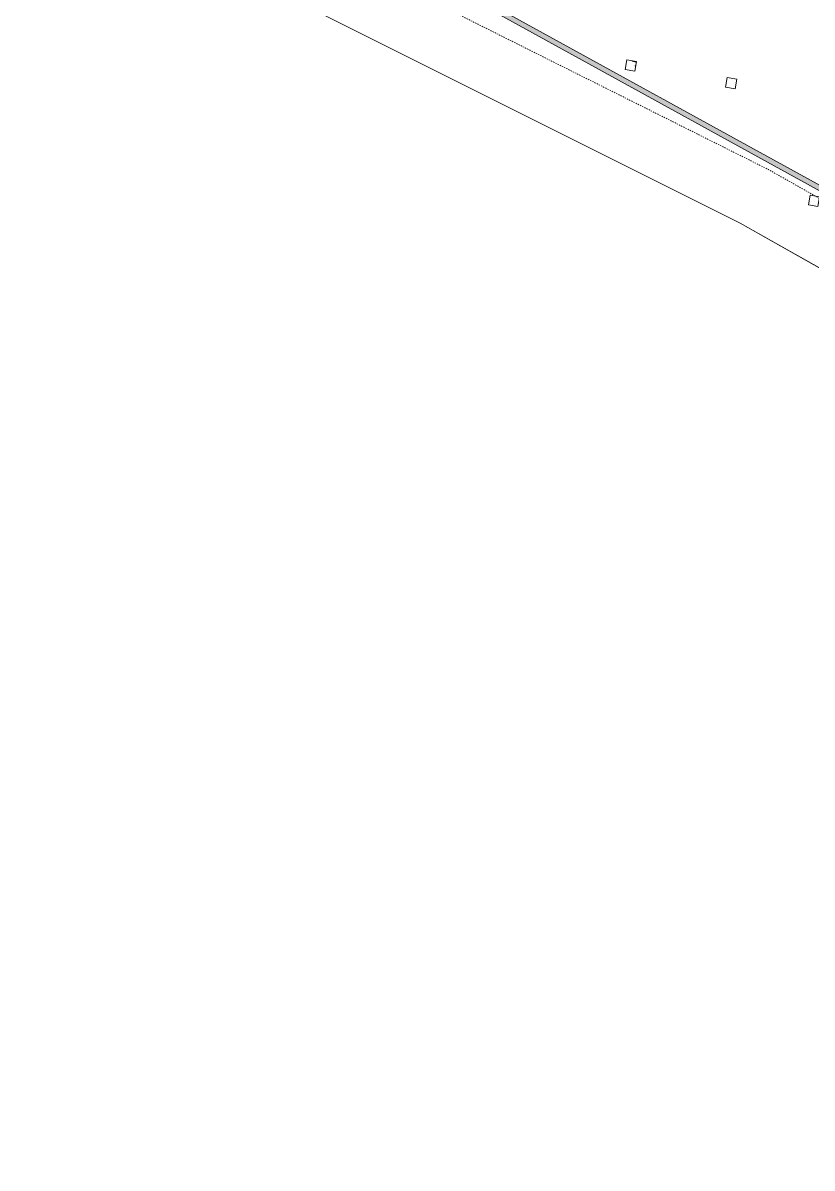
# Model space of a CAD drawing. Extents: x 274235 to 276654, y 142848 to 144425.
# Drawn here: x 276011.4 to 276076.6, y 142914.6 to 143009.1 of the extents above; entities that cross this region are included whole.
import ezdxf

# ---------------------------------------------------------------- set-up
doc = ezdxf.new("R2010")
doc.units = 0
doc.header["$LTSCALE"] = 1.5
doc.linetypes.add('IMPORT-SITE-SETBACK$0$_ACM-G-DASHED _2_', pattern=[19.05, 12.7, -6.35])
doc.layers.get('0').update_dxf_attribs({"linetype": 'CONTINUOUS', "lineweight": 0})
for name, color, linetype, lineweight in [('_ACM-A-DETL', 7, 'CONTINUOUS', 5), ('_ACM-A-SITE-PROP-ESMT', 10, 'CONTINUOUS', 5), ('_ACM-A-WALL-FULL', 6, 'CONTINUOUS', 13), ('_ACM-A-WALL-PATT', 8, 'CONTINUOUS', 9), ('_ACM-S-STRU-CLOS', 5, 'CONTINUOUS', 5), ('SITE for basement_dwg', 8, 'CONTINUOUS', 5), ('SITE-SETBACK$0$_ACM-A-SITE-SETB-HIRS', 7, 'IMPORT-SITE-SETBACK$0$_ACM-G-DASHED _2_', 18), ('SITE-SETBACK$0$JZD', 250, 'CONTINUOUS', 5)]:
    doc.layers.add(name, color=color, linetype=linetype, lineweight=lineweight)

# ---------------------------------------------------------------- blocks, each defined once
blk = doc.blocks.new('SITE for basement_dwg-3947335-B1_Working')
at = {"layer": 'SITE-SETBACK$0$_ACM-A-SITE-SETB-HIRS', "flags": 128}
blk.add_lwpolyline([(441171, 257688), (447193, 257688), (445964, 215892), (464070, 215604), (464034, 183857), (464946, 136400), (467077, 81763), (463911, 41559), (467261, -31569), (445510, -54465), (417944, -54618), (414626, -54621), (411318, -54596), (408012, -54543), (404706, -54460), (401399, -54349), (398094, -54210), (394792, -54041), (391491, -53843), (388192, -53617), (384893, -53362), (381598, -53079), (378306, -52767), (375017, -52425), (371729, -52056), (368447, -51659), (365167, -51232), (361891, -50777), (358620, -50293), (355353, -49781), (352089, -49240), (348831, -48672), (345578, -48074), (342330, -47449), (339089, -46796), (335852, -46114), (332622, -45404), (329398, -44666), (326181, -43899), (322970, -43105), (320011, -42346), (292145, -31836), (279304, -27260), (276912, -26407), (227559, -8820), (178459, 5903), (177562, 21093), (169095, 20113), (166988, 17822), (159511, 52445), (159728, 58960), (160004, 60492), (159400, 67475), (158242, 76922), (156377, 88374), (154069, 96126), (153228, 103623), (148745, 257688)], dxfattribs=at)
at = {"layer": 'SITE-SETBACK$0$JZD', "flags": 128}
blk.add_lwpolyline([(275233, -31117), (226000, -13573), (173674, 2118), (172883, 15518), (171516, 15360), (166792, 10223), (163290, 11258), (154493, 51993), (154743, 59489), (154965, 60723), (154427, 66955), (153291, 76215), (151493, 87255), (149150, 95126)], dxfattribs=at)
blk = doc.blocks.new('M_Concrete-Rectangular-Column - 800 x 800mm-V386-B1_Working')
at = {"layer": '_ACM-A-DETL', "color": 250}
for p, q in [((400, 400), (-400, 400)), ((-400, 400), (-400, -400)), ((400, -400), (400, 400)), ((-400, -400), (400, -400))]:
    blk.add_line(p, q, dxfattribs=at)
blk = doc.blocks.new('M_Concrete-Rectangular-Column - 800 x 800mm-V392-B1_Working')
at = {"layer": '_ACM-S-STRU-CLOS'}
h = blk.add_hatch(dxfattribs=at)
h.set_pattern_fill('FP_251', color=256, style=0, pattern_type=2)
h.set_pattern_definition([(50, (-832204, -570804.6), (3643.682, -318.781), [381, -4191]), (355, (-832204, -570804.6), (-704.856, 3821.136), [304.8, -3352.8]), (100.451, (-831900.5, -570831), (2938.852, 3502.332), [323.8, -3561.801]), (46.184, (-832204, -569788.6), (5421.582, -840.855), [571.5, -6286.5]), (96.636, (-831752.3, -569858.6), (4748.05, 4948.551), [485.7, -5342.702]), (351.184, (-832204, -569788.6), (4748.1, 4948.506), [457.2, -5029.2]), (21, (-831696, -570042.6), (3032.288, -2045.3045), [381, -4191]), (326, (-831696, -570042.6), (1236.042, 3683.762), [304.8, -3352.8]), (71.451, (-831443.4, -570213), (4268.343, 1638.425), [323.8, -3561.801]), (37.5, (-832204.1, -570804.6), (61.772, 1691.1008), [167.64, -3144.52, 167.64, -6601.46]), (37.5, (-832204.1, -570804.6), (61.772, 1691.1008), [-3479.8, -3235.96, 167.64, -3197.86]), (7.5, (-832204.1, -570804.6), (1336.3933, 2003.6115), [167.64, -1772.92, 167.64, -4351.02]), (7.5, (-832204.1, -570804.6), (1336.3933, 2003.6115), [-2108.2, -3068.32, 167.64, -1115.06]), (327.5, (-833337, -570804.6), (2711.8178, -114.5786), [167.64, -1102.36, -9220.2]), (327.5, (-833337, -570804.6), (2711.8178, -114.5786), [-1270, 167.64, -3794.76, -5257.8]), (327.5, (-833337, -570804.6), (2711.8178, -114.5786), [-5232.4, 167.64, -5090.16]), (317.5, (-833845, -570804.6), (2962.5856, 508.5334), [167.64, -1483.36, 167.64, -6197.6]), (317.5, (-833845, -570804.6), (2962.5856, 508.5334), [-1818.64, -2463.8, 167.64, -3566.16])])
h.paths.add_polyline_path([(400, -400), (400, 400), (-400, 400), (-400, -400)])
at = {"layer": '_ACM-A-DETL', "color": 250}
for p, q in [((400, 400), (-400, 400)), ((-400, 400), (-400, -400)), ((400, -400), (400, 400)), ((-400, -400), (400, -400))]:
    blk.add_line(p, q, dxfattribs=at)
blk = doc.blocks.new('M_Concrete-Rectangular-Column - 800 x 800mm-V549-B1_Working')
at = {"layer": '_ACM-A-DETL', "color": 250}
for p, q in [((400, 400), (-400, 400)), ((-400, 400), (-400, -400)), ((400, -400), (400, 400)), ((-400, -400), (400, -400))]:
    blk.add_line(p, q, dxfattribs=at)
blk = doc.blocks.new('Family - ___-3630293-B1_Working')
at = {"layer": '_ACM-A-SITE-PROP-ESMT'}
for p, q in [((843307, 559544), (790980, 575235)), ((892540, 542000), (843307, 559544))]:
    blk.add_line(p, q, dxfattribs=at)
blk = doc.blocks.new('BASEMENT20250512')
at = {"layer": '_ACM-A-WALL-PATT', "lineweight": 5}
blk.add_hatch(color=256, dxfattribs=at).paths.add_polyline_path([(926499.8238, 536804.566), (926566.569, 537204.566), (813609.8775, 575980.8232), (814197.8313, 575356.0753), (918938.0002, 539400.4212)])
at = {"layer": '_ACM-A-WALL-FULL', "lineweight": 9}
for p, q in [((926566.569, 537204.566), (814421.3021, 575702.2739)), ((814197.8313, 575356.0753), (926499.8238, 536804.566))]:
    blk.add_line(p, q, dxfattribs=at)
at = {"layer": '_ACM-A-SITE-PROP-ESMT'}
blk.add_blockref('Family - ___-3630293-B1_Working', (0, 0), dxfattribs=at)
at = {"layer": '_ACM-S-STRU-CLOS'}
for name, p in [('M_Concrete-Rectangular-Column - 800 x 800mm-V392-B1_Working', (832204.124, 570804.5659)), ('M_Concrete-Rectangular-Column - 800 x 800mm-V386-B1_Working', (840604.124, 570804.5659)), ('M_Concrete-Rectangular-Column - 800 x 800mm-V549-B1_Working', (849004.124, 562404.5659))]:
    blk.add_blockref(name, p, dxfattribs=at)
at = {"layer": 'SITE for basement_dwg', "color": 250}
blk.add_blockref('SITE for basement_dwg-3947335-B1_Working', (617306.3804, 573116.7708), dxfattribs=at)
blk = doc.blocks.new('Family - ___-3630293-F5_Working')
at = {"layer": '_ACM-A-SITE-PROP-ESMT'}
for p, q in [((843307, 559544), (790980, 575235)), ((892540, 542000), (843307, 559544))]:
    blk.add_line(p, q, dxfattribs=at)
blk = doc.blocks.new('5f0512')
at = {"layer": '_ACM-A-SITE-PROP-ESMT'}
blk.add_blockref('Family - ___-3630293-F5_Working', (-1000204.1235, -730404.5654), dxfattribs=at)

msp = doc.modelspace()

# ---------------------------------------------------------------- block references
at = {"xscale": 0.0009999999999999994, "yscale": 0.001, "zscale": 0.001, "rotation": 350.1075696352769}
msp.add_blockref('BASEMENT20250512', (275143.722, 142586.221), dxfattribs=at)

# ---------------------------------------------------------------- next in the draw order: block references
msp.add_blockref('5f0512', (276254.538, 143133.932), dxfattribs=at)

doc.saveas('drawing.dxf')
